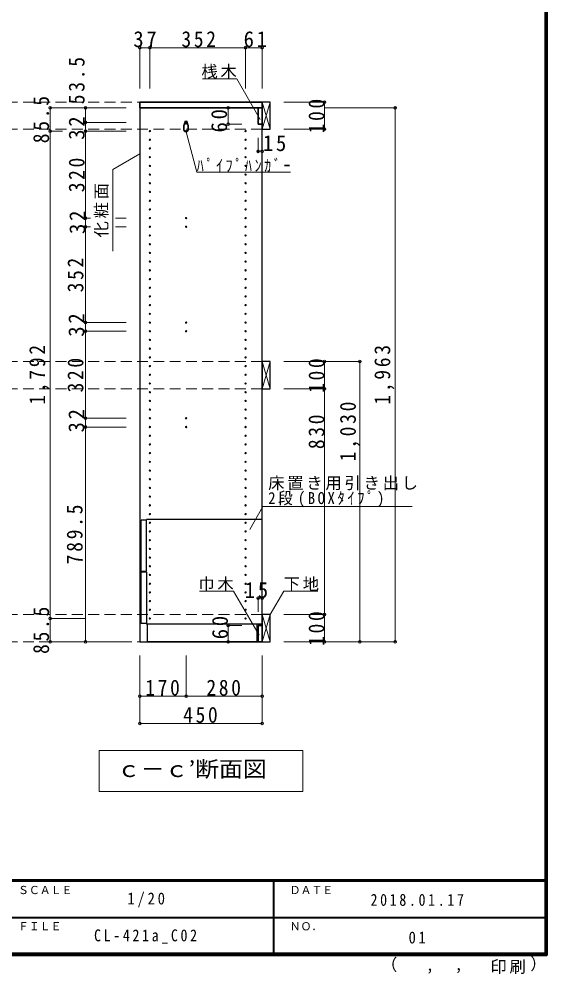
# Model space of a CAD drawing. Units: millimetres at full size, sheet at 1:20; details may follow other scales. Extents: x -3922 to 3878, y -2932 to 2722.
# Drawn here: x 1935 to 3878, y -2932 to 578 of the extents above; entities that cross this region are included whole.
import ezdxf
from ezdxf.enums import TextEntityAlignment as Align

# ---------------------------------------------------------------- set-up
doc = ezdxf.new("R2010")
doc.units = ezdxf.units.MM
doc.header["$LTSCALE"] = 20
doc.header["$PDMODE"] = 32
doc.header["$PDSIZE"] = 10
doc.linetypes.add('DASHED2', pattern=[3, 2, -1])
for name, color, linetype, lineweight in [('0-2', 2, 'Continuous', 35), ('0-5_側板', 4, 'Continuous', 9), ('0-6_パイプハンガー', 7, 'Continuous', 18), ('0-7_桟木・巾木', 2, 'Continuous', 35), ('0-8', 3, 'Continuous', 25), ('0-A_文字', 7, 'Continuous', 18), ('0-B_寸法', 7, 'Continuous', 9), ('F-1_枠', 6, 'Continuous', 40)]:
    doc.layers.add(name, color=color, linetype=linetype, lineweight=lineweight)
doc.layers.add('F-A_文字', color=7, linetype='Continuous')
doc.styles.add('ＭＳ ゴシック', font='')
doc.styles.get('ＭＳ ゴシック').set_extended_font_data('MS Gothic')

msp = doc.modelspace()

# ---------------------------------------------------------------- linework, layer by layer
at = {"layer": '0-2'}
for p, q in [((2379.71, 272.73), (2829.71, 272.73)), ((2829.71, 272.73), (2829.71, 251.73))]:
    msp.add_line(p, q, dxfattribs=at)
msp.add_lwpolyline([(2829.71, 251.73), (2379.71, 251.73), (2379.71, 272.73)], dxfattribs=at)
at = {"layer": '0-5_側板', "color": 3, "lineweight": 25}
for p, q in [((2829.71, 251.73), (2379.71, 251.73)), ((2829.71, -1711.27), (2829.71, 251.73))]:
    msp.add_line(p, q, dxfattribs=at)
msp.add_lwpolyline([(2379.71, 251.73), (2379.71, -1711.27), (2829.71, -1711.27)], dxfattribs=at)
at = {"layer": '0-5_側板'}
for centre in [(2549.71, 198.23), (2416.71, 166.23), (2549.71, 166.23), (2768.71, 166.23), (2416.71, 134.23), (2768.71, 134.23), (2416.71, 102.23), (2416.71, 70.23), (2768.71, 102.23), (2768.71, 70.23), (2416.71, 38.23), (2768.71, 38.23), (2416.71, 6.23), (2768.71, 6.23), (2416.71, -25.77), (2768.71, -25.77), (2416.71, -57.77), (2768.71, -57.77), (2416.71, -89.77), (2768.71, -89.77), (2416.71, -121.77), (2768.71, -121.77), (2416.71, -153.77), (2549.71, -153.77), (2768.71, -153.77), (2416.71, -185.77), (2549.71, -185.77), (2768.71, -185.77), (2416.71, -217.77), (2768.71, -217.77), (2416.71, -249.77), (2416.71, -281.77), (2768.71, -249.77), (2768.71, -281.77), (2416.71, -313.77), (2768.71, -313.77), (2416.71, -345.77), (2768.71, -345.77), (2416.71, -377.77), (2768.71, -377.77), (2416.71, -409.77), (2768.71, -409.77), (2416.71, -441.77), (2768.71, -441.77), (2416.71, -473.77), (2768.71, -473.77), (2416.71, -505.77), (2768.71, -505.77), (2416.71, -537.77), (2549.71, -537.77), (2768.71, -537.77), (2416.71, -569.77), (2549.71, -569.77), (2768.71, -569.77), (2416.71, -601.77), (2416.71, -633.77), (2768.71, -601.77), (2768.71, -633.77), (2416.71, -665.77), (2768.71, -665.77), (2416.71, -697.77), (2768.71, -697.77), (2416.71, -729.77), (2768.71, -729.77), (2416.71, -761.77), (2768.71, -761.77), (2416.71, -793.77), (2768.71, -793.77), (2416.71, -825.77), (2768.71, -825.77), (2416.71, -857.77), (2768.71, -857.77), (2416.71, -889.77), (2549.71, -889.77), (2768.71, -889.77), (2416.71, -921.77), (2549.71, -921.77), (2768.71, -921.77), (2416.71, -953.77), (2768.71, -953.77), (2416.71, -985.77), (2416.71, -1017.77), (2768.71, -985.77), (2768.71, -1017.77), (2416.71, -1049.77), (2768.71, -1049.77), (2416.71, -1081.77), (2768.71, -1081.77), (2416.71, -1113.77), (2768.71, -1113.77), (2416.71, -1145.77), (2768.71, -1145.77), (2416.71, -1177.77), (2768.71, -1177.77), (2416.71, -1209.77), (2768.71, -1209.77), (2416.71, -1241.77), (2768.71, -1241.77), (2416.71, -1273.77), (2768.71, -1273.77), (2416.71, -1305.77), (2768.71, -1305.77), (2416.71, -1337.77), (2416.71, -1369.77), (2768.71, -1337.77), (2768.71, -1369.77), (2416.71, -1401.77), (2768.71, -1401.77), (2416.71, -1433.77), (2768.71, -1433.77), (2416.71, -1465.77), (2768.71, -1465.77), (2416.71, -1497.77), (2768.71, -1497.77), (2416.71, -1529.77), (2768.71, -1529.77), (2416.71, -1561.77), (2768.71, -1561.77), (2416.71, -1593.77), (2768.71, -1593.77), (2416.71, -1625.77), (2768.71, -1625.77)]:
    msp.add_circle(centre, 2.5, dxfattribs=at)
at = {"layer": '0-6_パイプハンガー', "color": 2, "lineweight": 35}
for p, q in [((2542.21, 186.23), (2542.21, 171.23)), ((2557.21, 186.23), (2557.21, 171.23))]:
    msp.add_line(p, q, dxfattribs=at)
at = {"layer": '0-6_パイプハンガー'}
for centre, radius, start, end in [((2588.31, 184.72), 46.13, 162.96035, 178.115), ((2549.71, 198.23), 5.5, 0, 180), ((2511.11, 184.72), 46.13, 1.885, 17.03965)]:
    msp.add_arc(centre, radius, start, end, dxfattribs=at)
at = {"layer": '0-6_パイプハンガー', "color": 2, "lineweight": 35}
for centre, start, end in [((2549.71, 186.23), 0, 180), ((2549.71, 171.23), 180, 0)]:
    msp.add_arc(centre, 7.5, start, end, dxfattribs=at)
at = {"layer": '0-7_桟木・巾木'}
for p, q in [((2829.71, 251.73), (2814.71, 251.73)), ((2814.71, 191.73), (2814.71, 251.73)), ((2829.71, 251.73), (2829.71, 191.73)), ((2814.71, -1651.27), (2829.71, -1651.27)), ((2829.71, -1651.27), (2829.71, -1711.27))]:
    msp.add_line(p, q, dxfattribs=at)
for points in [[(2829.71, 191.73), (2818.21, 191.73), (2814.71, 191.73)], [(2829.71, -1711.27), (2814.71, -1711.27), (2814.71, -1651.27)]]:
    msp.add_lwpolyline(points, dxfattribs=at)
at = {"layer": '0-8'}
for p, q in [((2829.71, 272.73), (2829.71, 172.73)), ((2859.71, 272.73), (2829.71, 272.73)), ((2859.71, 172.73), (2859.71, 272.73)), ((2829.71, 172.73), (2859.71, 172.73)), ((2829.71, -681.27), (2829.71, -781.27)), ((2859.71, -681.27), (2829.71, -681.27)), ((2859.71, -781.27), (2859.71, -681.27)), ((2829.71, -781.27), (2859.71, -781.27)), ((2404.71, -1452.77), (2404.71, -1262.27)), ((2829.71, -1262.27), (2404.71, -1262.27)), ((2829.71, -1646.27), (2829.71, -1262.27)), ((2404.71, -1264.77), (2384.71, -1264.77)), ((2384.71, -1643.77), (2384.71, -1264.77)), ((2404.71, -1452.77), (2384.71, -1452.77)), ((2404.71, -1455.77), (2384.71, -1455.77)), ((2404.71, -1455.77), (2404.71, -1646.27)), ((2829.71, -1611.27), (2829.71, -1711.27)), ((2859.71, -1611.27), (2829.71, -1611.27)), ((2859.71, -1711.27), (2859.71, -1611.27)), ((2404.71, -1643.77), (2384.71, -1643.77)), ((2829.71, -1646.27), (2404.71, -1646.27)), ((2406.71, -1646.27), (2406.71, -1711.27)), ((2829.71, -1711.27), (2859.71, -1711.27))]:
    msp.add_line(p, q, dxfattribs=at)
at = {"layer": '0-8', "color": 7, "lineweight": 18}
for p, q in [((2829.71, 172.73), (2859.71, 272.73)), ((2829.71, 272.73), (2859.71, 172.73)), ((2829.71, -781.27), (2859.71, -681.27)), ((2829.71, -681.27), (2859.71, -781.27)), ((2829.71, -1711.27), (2859.71, -1611.27)), ((2829.71, -1611.27), (2859.71, -1711.27))]:
    msp.add_line(p, q, dxfattribs=at)
at = {"layer": '0-8'}
msp.add_lwpolyline([(2809.71, -1646.27), (2809.71, -1711.27), (2406.71, -1711.27)], dxfattribs=at)
at = {"layer": '0-A_文字'}
for p, q in [((2589.45, 15.43), (2549.71, 163.73)), ((2379.71, 82.66), (2279.71, 24.93)), ((2279.71, -275.07), (2279.71, 24.93)), ((2589.45, 15.43), (2934.45, 15.43)), ((2784.09, -1299.06), (2832.84, -1214.62)), ((2832.84, -1214.62), (3381.81, -1214.62)), ((2724.93, -1525.68), (2598.9, -1525.68)), ((2818.31, -1687.41), (2724.93, -1525.68)), ((2979.71, -2111.27), (2979.71, -2261.27)), ((2229.71, -2261.27), (2979.71, -2261.27))]:
    msp.add_line(p, q, dxfattribs=at)
for points in [[(2823.04, 208.2), (2736.36, 358.32), (2610.34, 358.32)], [(2859.71, -1611.27), (2909.13, -1525.68), (3035.15, -1525.68)], [(2979.71, -2111.27), (2229.71, -2111.27), (2229.71, -2261.27)]]:
    msp.add_lwpolyline(points, dxfattribs=at)
at = {"layer": '0-B_寸法', "color": 4}
for p, q in [((2379.71, 472.73), (2379.71, 322.73)), ((2379.71, 472.73), (2829.71, 472.73)), ((2416.71, 472.73), (2416.71, 322.73)), ((2768.71, 472.73), (2768.71, 322.73)), ((2829.71, 472.73), (2829.71, 322.73)), ((2049.71, 251.73), (2049.71, -1711.27)), ((2049.71, 251.73), (2179.71, 251.73)), ((2179.71, 251.73), (2179.71, 198.23)), ((2329.71, 251.73), (2179.71, 251.73)), ((2704.71, 251.73), (2704.71, 191.73)), ((2704.71, 251.73), (2754.71, 251.73)), ((3059.71, 272.73), (2909.71, 272.73)), ((3059.71, 272.73), (3059.71, 172.73)), ((3319.71, 251.73), (3059.71, 251.73)), ((3319.71, 251.73), (3319.71, -1711.27)), ((2179.71, 198.23), (2179.71, 166.23)), ((2329.71, 198.23), (2179.71, 198.23)), ((2704.71, 191.73), (2754.71, 191.73)), ((2049.71, 166.23), (2094.72, 166.23)), ((2179.71, 166.23), (2179.71, -153.77)), ((2329.71, 166.23), (2179.71, 166.23)), ((2814.71, 91.73), (2814.71, 141.73)), ((2829.71, 91.73), (2829.71, 141.73)), ((3059.71, 172.73), (2909.71, 172.73)), ((2814.71, 91.73), (2829.71, 91.73)), ((2179.71, -153.77), (2179.71, -185.77)), ((2198.2, -153.77), (2179.71, -153.77)), ((2329.71, -153.77), (2289.96, -153.77)), ((2179.71, -185.77), (2179.71, -537.77)), ((2198.2, -185.77), (2179.71, -185.77)), ((2329.71, -185.77), (2289.96, -185.77)), ((2179.71, -537.77), (2179.71, -569.77)), ((2329.71, -537.77), (2179.71, -537.77)), ((2179.71, -569.77), (2179.71, -889.77)), ((2329.71, -569.77), (2179.71, -569.77)), ((3189.71, -681.27), (2909.71, -681.27)), ((3059.71, -781.27), (3059.71, -681.27)), ((3189.71, -1711.27), (3189.71, -681.27)), ((3059.71, -781.27), (2909.71, -781.27)), ((3059.71, -1611.27), (3059.71, -781.27)), ((2179.71, -889.77), (2179.71, -921.77)), ((2329.71, -889.77), (2179.71, -889.77)), ((2329.71, -921.77), (2179.71, -921.77)), ((2179.71, -1711.27), (2179.71, -921.77)), ((2814.71, -1551.27), (2829.71, -1551.27)), ((2814.71, -1551.27), (2814.71, -1601.27)), ((2829.71, -1551.27), (2829.71, -1601.27)), ((3059.71, -1611.27), (2909.71, -1611.27)), ((3059.71, -1711.27), (3059.71, -1611.27)), ((2049.71, -1625.77), (2179.71, -1625.77)), ((2704.71, -1651.27), (2704.71, -1711.27)), ((2704.71, -1651.27), (2754.71, -1651.27)), ((2049.71, -1711.27), (2179.71, -1711.27)), ((2179.71, -1711.27), (2329.71, -1711.27)), ((2704.71, -1711.27), (2754.71, -1711.27)), ((3319.71, -1711.27), (2909.71, -1711.27)), ((2379.71, -2011.27), (2379.71, -1761.27)), ((2549.71, -1911.27), (2549.71, -1761.27)), ((2829.71, -2011.27), (2829.71, -1761.27)), ((2379.71, -1911.27), (2829.71, -1911.27)), ((2379.71, -2011.27), (2829.71, -2011.27))]:
    msp.add_line(p, q, dxfattribs=at)
at = {"layer": '0-B_寸法', "color": 4, "linetype": 'DASHED2'}
for p, q in [((2829.71, 272.73), (-2813.99, 272.73)), ((2829.71, 172.73), (-2813.99, 172.73)), ((2829.71, -681.27), (-2813.99, -681.27)), ((2829.71, -781.27), (-2813.99, -781.27)), ((2829.71, -1611.27), (-2813.99, -1611.27)), ((2829.71, -1711.27), (-2813.99, -1711.27))]:
    msp.add_line(p, q, dxfattribs=at)
at = {"layer": '0-B_寸法'}
for p in [(2379.71, 472.73), (2416.71, 472.73), (2768.71, 472.73), (2829.71, 472.73), (2049.71, 251.73), (2179.71, 251.73), (2704.71, 251.73), (3059.71, 272.73), (3319.71, 251.73), (2179.71, 198.23), (2704.71, 191.73), (3059.71, 172.73), (2049.71, 166.23), (2179.71, 166.23), (2814.71, 91.73), (2829.71, 91.73), (2179.71, -153.77), (2179.71, -185.77), (2179.71, -537.77), (2179.71, -569.77), (3059.71, -681.27), (3189.71, -681.27), (3059.71, -781.27), (2179.71, -889.77), (2179.71, -921.77), (2814.71, -1551.27), (2829.71, -1551.27), (3059.71, -1611.27), (2049.71, -1625.77), (2704.71, -1651.27), (2049.71, -1711.27), (2179.71, -1711.27), (2704.71, -1711.27), (3059.71, -1711.27), (3189.71, -1711.27), (3319.71, -1711.27), (2379.71, -1911.27), (2549.71, -1911.27), (2829.71, -1911.27), (2379.71, -2011.27), (2829.71, -2011.27)]:
    msp.add_point(p, dxfattribs=at)
at = {"layer": 'F-1_枠'}
for p, q in [((3871.3, 2722.29), (3871.3, -2864.37)), ((3874.63, 2722.29), (3874.63, -2864.37)), ((3877.97, 2722.29), (3877.97, -2864.37)), ((3877.97, -2587.71), (-3922.03, -2587.71)), ((3877.97, -2591.04), (-3922.03, -2591.04)), ((2871.3, -2591.04), (2871.3, -2857.71)), ((-22.03, -2724.37), (3871.3, -2724.38)), ((3877.97, -2857.71), (-3922.03, -2857.71)), ((3877.97, -2861.04), (-3922.03, -2861.04)), ((3877.97, -2864.37), (-3922.03, -2864.37))]:
    msp.add_line(p, q, dxfattribs=at)

# ---------------------------------------------------------------- texts
at = {"layer": '0-A_文字', "style": 'ＭＳ ゴシック', "width": 1.1}
msp.add_text('ｃ－ｃ’断面図', height=58.65, dxfattribs=at).set_placement((2294.71, -2226.27), align=Align.BOTTOM_LEFT)
at = {"layer": '0-A_文字', "char_height": 43.99, "attachment_point": 7, "style": 'ＭＳ ゴシック'}
for s, insert in [('\\T1.17;桟木', (2606.36, 358.32)), ('\\T1.39;\\W0.85;ﾊﾟｲﾌﾟﾊﾝｶﾞｰ', (2589.45, 15.43)), ('\\T1.17;床置き用引き出し', (2852.19, -1154.42)), ('\\T1.35;\\W0.9;2段(BOXﾀｲﾌﾟ)', (2852.19, -1216.7)), ('\\T1.17;巾木', (2594.93, -1525.68)), ('\\T1.17;下地', (2909.13, -1525.68))]:
    msp.add_mtext(s, dxfattribs=dict(at, insert=insert))
at = {"layer": '0-A_文字', "insert": (2264.71, -225.07), "char_height": 43.99, "attachment_point": 7, "rotation": 90, "style": 'ＭＳ ゴシック'}
msp.add_mtext('\\T1.17;化粧面', dxfattribs=at)
at = {"layer": '0-B_寸法', "char_height": 58.65, "attachment_point": 7, "style": 'ＭＳ ゴシック'}
for s, insert in [('\\T1.27;\\W0.95;37', (2355.71, 473.94)), ('\\T1.27;\\W0.9;352', (2532.71, 473.94)), ('\\T1.27;\\W0.95;61', (2761.71, 473.94)), ('\\T1.27;\\W0.95;15', (2832.6, 91.73)), ('\\T1.27;\\W0.95;15', (2765.86, -1551.27)), ('\\T1.27;\\W0.9;170', (2399.71, -1910.06)), ('\\T1.27;\\W0.9;280', (2624.71, -1910.06)), ('\\T1.27;\\W0.9;450', (2539.17, -2010.06))]:
    msp.add_mtext(s, dxfattribs=dict(at, insert=insert))
at = {"layer": '0-B_寸法', "char_height": 58.65, "attachment_point": 7, "rotation": 90, "style": 'ＭＳ ゴシック'}
for s, insert in [('\\T1.28;\\W0.9;53.5', (2177.1, 264.81)), ('\\T1.28;\\W0.9;85.5', (2046.39, 121.48)), ('\\T1.27;\\W0.9;100', (3059.71, 157.73)), ('\\T1.27;\\W0.95;32', (2177.1, 134.1)), ('\\T1.27;\\W0.95;60', (2701.51, 160.86)), ('\\T1.27;\\W0.9;320', (2177.1, -58.77)), ('\\T1.27;\\W0.95;32', (2179.71, -212.27)), ('\\T1.27;\\W0.9;352', (2172.8, -426.77)), ('\\T1.27;\\W0.95;32', (2176.2, -589.89)), ('\\T1.28;\\W0.9;1,792', (2046.39, -839.77)), ('\\T1.28;\\W0.9;1,963', (3316.39, -839.77)), ('\\T1.27;\\W0.9;320', (2172.8, -794.77)), ('\\T1.27;\\W0.9;100', (3059.71, -796.27)), ('\\T1.28;\\W0.9;1,030', (3189.71, -1048.08)), ('\\T1.27;\\W0.95;32', (2176.2, -941.89)), ('\\T1.27;\\W0.9;830', (3059.71, -1003.08)), ('\\T1.28;\\W0.9;789.5', (2169.71, -1426.52)), ('\\T1.28;\\W0.9;85.5', (2046.39, -1756.02)), ('\\T1.27;\\W0.9;100', (3059.71, -1726.27)), ('\\T1.27;\\W0.95;60', (2704.71, -1702.05))]:
    msp.add_mtext(s, dxfattribs=dict(at, insert=insert))
at = {"layer": 'F-A_文字', "style": 'ＭＳ ゴシック'}
for s, height, p in [('ＳＣＡＬＥ', 29.33, (1931.3, -2647.71)), ('ＤＡＴＥ', 29.33, (2931.3, -2647.71)), ('ＦＩＬＥ', 29.33, (1931.3, -2781.04)), ('ＮＯ．', 29.33, (2931.3, -2781.04)), ('（', 43.99, (3267.32, -2933.25)), ('）', 43.99, (3816.9, -2930.46)), (',', 43.99, (3432.15, -2933.25)), (',', 43.99, (3538.1, -2931.39))]:
    msp.add_text(s, height=height, dxfattribs=at).set_placement(p, align=Align.BOTTOM_LEFT)
at = {"layer": 'F-A_文字', "char_height": 43.99, "attachment_point": 7, "style": 'ＭＳ ゴシック'}
for s, insert in [('\\T1.38;\\W0.9;1/20', (2333.8, -2687.71)), ('\\T1.39;\\W0.85;2018.01.17', (3228.8, -2682.71)), ('\\T1.39;\\W0.85;CL-421a_C02', (2211.3, -2821.04)), ('\\T1.36;\\W0.9;01', (3368.8, -2821.04)), ('\\T1.17;印刷', (3670.07, -2932.32))]:
    msp.add_mtext(s, dxfattribs=dict(at, insert=insert))

doc.saveas('drawing.dxf')
